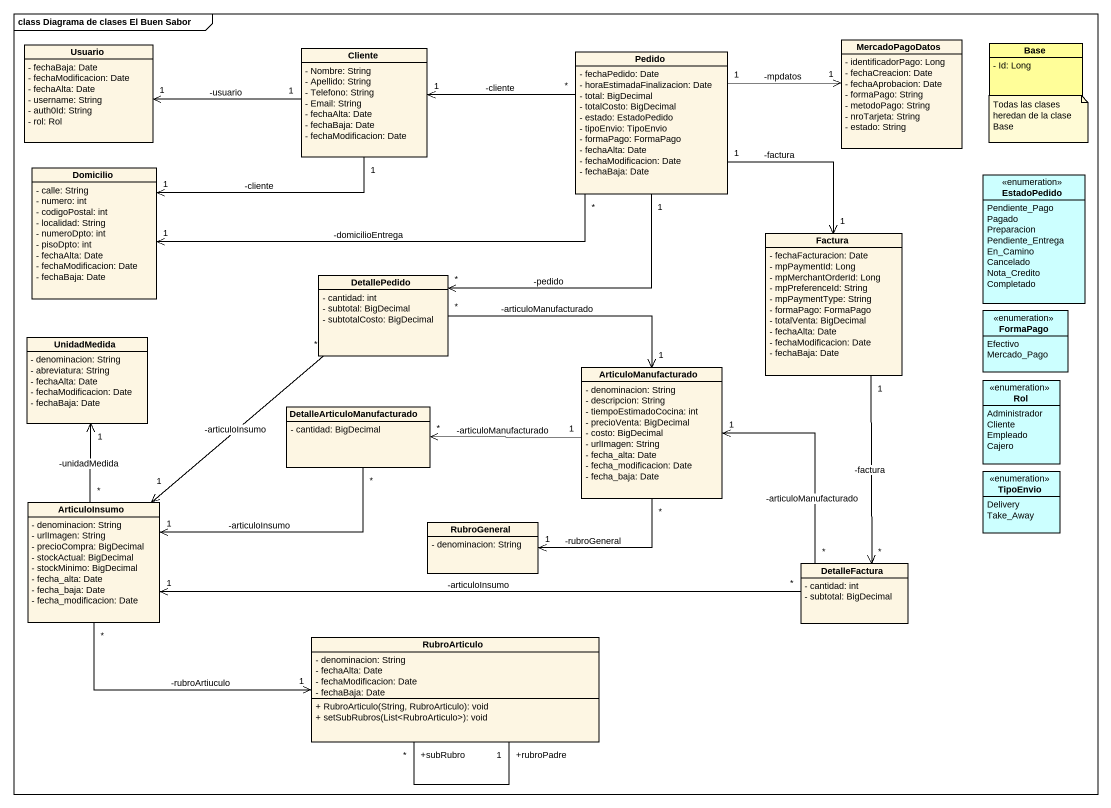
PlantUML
@startuml
mainframe class Diagrama de clases El Buen Sabor
hide circle
hide empty members
skinparam classAttributeIconSize 0
class MercadoPagoDatos {
  - identificadorPago: Long
  - fechaCreacion: Date
  - fechaAprobacion: Date
  - formaPago: String
  - metodoPago: String
  - nroTarjeta: String
  - estado: String
}
class Base #FFFE99 {
  - Id: Long
}
class Usuario {
  - fechaBaja: Date
  - fechaModificacion: Date
  - fechaAlta: Date
  - username: String
  - auth0Id: String
  - rol: Rol
}
class Cliente {
  - Nombre: String
  - Apellido: String
  - Telefono: String
  - Email: String
  - fechaAlta: Date
  - fechaBaja: Date
  - fechaModificacion: Date
}
class Pedido {
  - fechaPedido: Date
  - horaEstimadaFinalizacion: Date
  - total: BigDecimal
  - totalCosto: BigDecimal
  - estado: EstadoPedido
  - tipoEnvio: TipoEnvio
  - formaPago: FormaPago
  - fechaAlta: Date
  - fechaModificacion: Date
  - fechaBaja: Date
}
class Domicilio {
  - calle: String
  - numero: int
  - codigoPostal: int
  - localidad: String
  - numeroDpto: int
  - pisoDpto: int
  - fechaAlta: Date
  - fechaModificacion: Date
  - fechaBaja: Date
}
enum EstadoPedido #CCFFFF {
  Pendiente_Pago
  Pagado
  Preparacion
  Pendiente_Entrega
  En_Camino
  Cancelado
  Nota_Credito
  Completado
}
class Factura {
  - fechaFacturacion: Date
  - mpPaymentId: Long
  - mpMerchantOrderId: Long
  - mpPreferenceId: String
  - mpPaymentType: String
  - formaPago: FormaPago
  - totalVenta: BigDecimal
  - fechaAlta: Date
  - fechaModificacion: Date
  - fechaBaja: Date
}
class DetallePedido {
  - cantidad: int
  - subtotal: BigDecimal
  - subtotalCosto: BigDecimal
}
enum FormaPago #CCFFFF {
  Efectivo
  Mercado_Pago
}
class UnidadMedida {
  - denominacion: String
  - abreviatura: String
  - fechaAlta: Date
  - fechaModificacion: Date
  - fechaBaja: Date
}
class ArticuloManufacturado {
  - denominacion: String
  - descripcion: String
  - tiempoEstimadoCocina: int
  - precioVenta: BigDecimal
  - costo: BigDecimal
  - urlImagen: String
  - fecha_alta: Date
  - fecha_modificacion: Date
  - fecha_baja: Date
}
enum Rol #CCFFFF {
  Administrador
  Cliente
  Empleado
  Cajero
}
class DetalleArticuloManufacturado {
  - cantidad: BigDecimal
}
class ArticuloInsumo {
  - denominacion: String
  - urlImagen: String
  - precioCompra: BigDecimal
  - stockActual: BigDecimal
  - stockMinimo: BigDecimal
  - fecha_alta: Date
  - fecha_baja: Date
  - fecha_modificacion: Date
}
enum TipoEnvio #CCFFFF {
  Delivery
  Take_Away
}
class RubroGeneral {
  - denominacion: String
}
class DetalleFactura {
  - cantidad: int
  - subtotal: BigDecimal
}
class RubroArticulo {
  - denominacion: String
  - fechaAlta: Date
  - fechaModificacion: Date
  - fechaBaja: Date
  + RubroArticulo(String, RubroArticulo): void
  + setSubRubros(List<RubroArticulo>): void
}
Cliente "1" -left-> "1" Usuario : -usuario
Cliente "1" -left-> "1" Domicilio : -cliente
Pedido "1" -right-> "1" MercadoPagoDatos : -mpdatos
Pedido "*" -left-> "1" Cliente : -cliente
Pedido "*" -left-> "1" Domicilio : -domicilioEntrega
Pedido "1" --> "1" Factura : -factura
Pedido "1" --> "*" DetallePedido : -pedido
Factura "1" --> "*" DetalleFactura : -factura
DetallePedido "*" -right-> "1" ArticuloManufacturado : -articuloManufacturado
DetallePedido "*" --> "1" ArticuloInsumo : -articuloInsumo
ArticuloManufacturado "1" -left-> "*" DetalleArticuloManufacturado : -articuloManufacturado
ArticuloManufacturado "*" --> "1" RubroGeneral : -rubroGeneral
DetalleArticuloManufacturado "*" -left-> "1" ArticuloInsumo : -articuloInsumo
ArticuloInsumo "*" -up-> "1" UnidadMedida : -unidadMedida
ArticuloInsumo "*" -right-> "1" RubroArticulo : -rubroArtiuculo
DetalleFactura "*" -up-> "1" ArticuloManufacturado : -articuloManufacturado
DetalleFactura "*" -left-> "1" ArticuloInsumo : -articuloInsumo
RubroArticulo "+subRubro\n*" -- "+rubroPadre\n1" RubroArticulo
note as N1
  Todas las clases heredan de la clase Base
end note
@enduml
